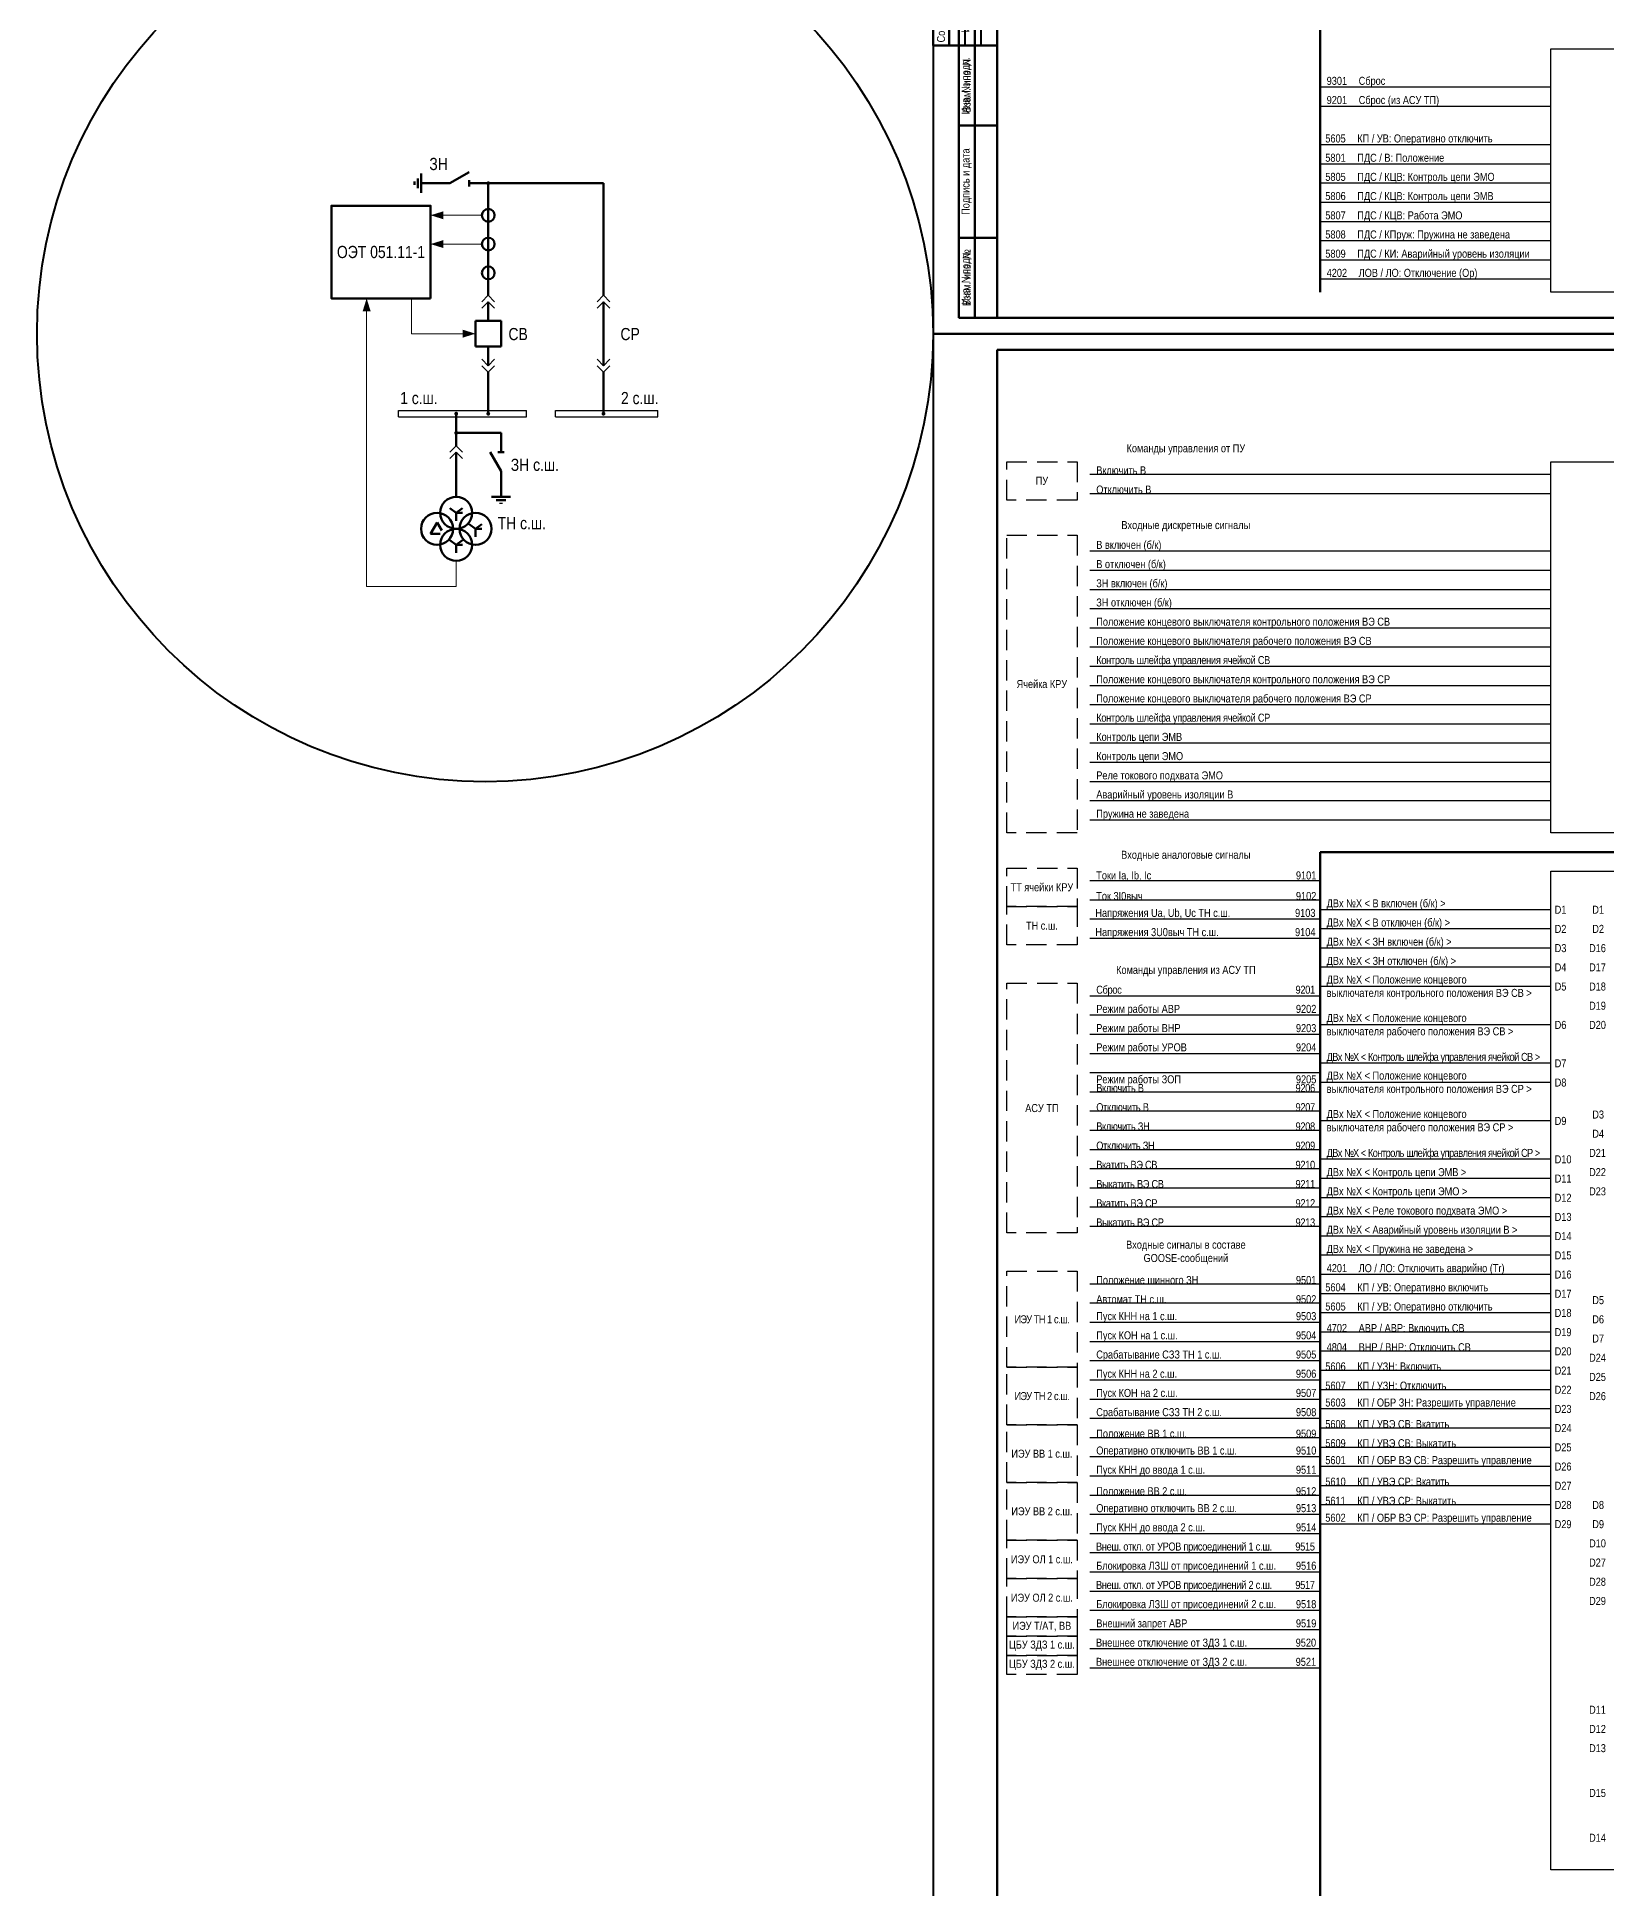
# Model space of a CAD drawing. Header units: millimetres. Extents: x 2179 to 12176, y -20554 to -12004.
# Drawn here: x 3403 to 3894, y -17676 to -17097 of the extents above; entities that cross this region are included whole.
import ezdxf
from ezdxf.enums import TextEntityAlignment as Align

# ---------------------------------------------------------------- set-up
doc = ezdxf.new("R2010")
doc.units = ezdxf.units.MM
doc.linetypes.add('штриховая2', pattern=[9.525, 6.35, -3.175])
for name, color, linetype, lineweight in [('GOOSE', 224, 'Continuous', 30), ('MMS', 190, 'Continuous', 30), ('Внутренняя шина', 4, 'Continuous', 70), ('Вход-Аналоги', 5, 'Continuous', 30), ('Линии связи', 75, 'Continuous', 30), ('Основная', 7, 'Continuous', 30), ('Основная сплошная', 7, 'Continuous', 30), ('Отключение_включение', 1, 'Continuous', 30), ('Сигналы внутр.', 13, 'Continuous', 30), ('Толстая', 7, 'Continuous', 53), ('Тонкая', 7, 'Continuous', 13), ('Цепи внешние', 134, 'Continuous', 30)]:
    doc.layers.add(name, color=color, linetype=linetype, lineweight=lineweight)
doc.layers.add('Рамка внешняя', color=8, linetype='Continuous', lineweight=40, plot=False)
doc.styles.add('2.5_Gost_RD', font='ARIALN.TTF', dxfattribs={"height": 2.5})
doc.styles.add('Narrow', font='ARIALN.TTF')
doc.styles.add('Вывод', font='tahoma.ttf', dxfattribs={"height": 2.5})
doc.styles.add('Компонент', font='ARIALN.TTF', dxfattribs={"height": 3.5})
doc.styles.add('Табл дан', font='ARIALN.TTF')

# ---------------------------------------------------------------- blocks, each defined once
blk = doc.blocks.new('*T91')
at = {"color": 0, "linetype": 'ByBlock', "lineweight": 50, "transparency": 16777216}
for p, q in [((0, 0), (0, 85)), ((0, 85), (12, 85)), ((5, 0), (5, 85)), ((12, 0), (12, 85)), ((0, 60), (12, 60)), ((0, 25), (12, 25)), ((0, 0), (12, 0))]:
    blk.add_line(p, q, dxfattribs=at)
at = {"color": 0, "transparency": 16777216, "char_height": 2.5, "attachment_point": 5, "rotation": 90, "style": '2.5_Gost_RD'}
for s, insert, width in [('Инв. № подл.', (2.5, 72.5), 23), ('Подпись и дата', (2.5, 42.5), 33), ('Взам. инв. №', (2.5, 12.5), 23)]:
    blk.add_mtext(s, dxfattribs=dict(at, insert=insert, width=width))
blk = doc.blocks.new('*T92')
at = {"color": 0, "linetype": 'ByBlock', "lineweight": 50, "transparency": 16777216}
for p, q in [((0, 0), (0, 65)), ((0, 65), (20, 65)), ((5, 0), (5, 65)), ((20, 0), (20, 65)), ((5, 55), (20, 55)), ((5, 40), (20, 40)), ((5, 20), (20, 20)), ((0, 0), (20, 0))]:
    blk.add_line(p, q, dxfattribs=at)
at = {"color": 0, "linetype": 'ByBlock', "lineweight": -2, "transparency": 16777216}
for p, q in [((10, 0), (10, 65)), ((15, 0), (15, 65))]:
    blk.add_line(p, q, dxfattribs=at)
at = {"color": 0, "transparency": 16777216, "insert": (2.5, 1), "char_height": 2.5, "width": 63, "attachment_point": 4, "rotation": 90, "style": '2.5_Gost_RD'}
blk.add_mtext('Согласовано', dxfattribs=at)
blk = doc.blocks.new('*T93')
at = {"color": 0, "linetype": 'ByBlock', "lineweight": 50, "transparency": 16777216}
for p, q in [((0, 0), (0, 145)), ((0, 145), (12, 145)), ((5, 0), (5, 145)), ((12, 0), (12, 145)), ((0, 110), (12, 110)), ((0, 85), (12, 85)), ((0, 60), (12, 60)), ((0, 25), (12, 25)), ((0, 0), (12, 0))]:
    blk.add_line(p, q, dxfattribs=at)
at = {"color": 0, "transparency": 16777216, "char_height": 2.5, "attachment_point": 5, "rotation": 90, "style": '2.5_Gost_RD'}
for s, insert, width in [('{\\C256;Подпись и дата}', (2.5, 127.5), 33), ('{\\C256;Инв. N дубл.}', (2.5, 97.5), 23), ('{\\C256;Взам. инв. N}', (2.5, 72.5), 23), ('Подпись и дата', (2.5, 42.5), 33), ('Инв. N подл.', (2.5, 12.5), 23)]:
    blk.add_mtext(s, dxfattribs=dict(at, insert=insert, width=width))
blk = doc.blocks.new('*U90')
blk.add_lwpolyline([(0, 0), (1189, 0), (1189, 841), (0, 841)], close=True)
at = {"lineweight": 50}
blk.add_lwpolyline([(20, 836), (1184, 836), (1184, 5), (20, 5)], close=True, dxfattribs=at)
for name, p in [('*T92', (0, 90)), ('*T93', (8, 5)), ('*T91', (8, 5))]:
    blk.add_blockref(name, p)
at = {"style": '2.5_Gost_RD', "flags": 8}
blk.add_attdef('ФОРМАТ', text='', height=2.5, dxfattribs=at).set_placement((1134, 4), align=Align.TOP_LEFT)
blk = doc.blocks.new('*U15')
blk.add_lwpolyline([(0, 0), (1189, 0), (1189, 841), (0, 841)], close=True)
at = {"lineweight": 50}
blk.add_lwpolyline([(20, 836), (1184, 836), (1184, 5), (20, 5)], close=True, dxfattribs=at)
at = {"style": '2.5_Gost_RD', "flags": 8}
blk.add_attdef('ФОРМАТ', text='', height=2.5, dxfattribs=at).set_placement((1134, 4), align=Align.TOP_LEFT)
blk = doc.blocks.new('*U133')
at = {"color": 0, "lineweight": -2}
for p, q in [((0, 0), (40, 0)), ((0, -2), (0, 0)), ((40, -2), (40, 0)), ((0, -2), (40, -2))]:
    blk.add_line(p, q, dxfattribs=at)
at = {"layer": 'Основная', "style": 'Компонент'}
blk.add_attdef('ОШ', text='', height=3.5, dxfattribs=at).set_placement((6, 4), align=Align.MIDDLE_CENTER)
blk = doc.blocks.new('*U165')
at = {"layer": 'Основная', "ltscale": 0.25}
for p, q in [((2, 2), (0, 0)), ((0, 0), (2, -2))]:
    blk.add_line(p, q, dxfattribs=at)
blk = doc.blocks.new('*U68')
at = {"color": 0}
for p, q in [((0, 6), (0, 2)), ((0, 0), (0, -6))]:
    blk.add_line(p, q, dxfattribs=at)
at = {"color": 0, "ltscale": 0.25, "xscale": -1, "rotation": 90}
for p in [(0, 2), (0, 0)]:
    blk.add_blockref('*U165', p, dxfattribs=at)
at = {"layer": 'Основная'}
for tag, height, style, p in [('ОУ2', 3.5, 'Компонент', (-5, 6)), ('В2', 2.5, 'Вывод', (3, 6)), ('ОУ1', 3.5, 'Компонент', (-5, -6)), ('В1', 2.5, 'Вывод', (3, -6))]:
    blk.add_attdef(tag, text='', height=height, dxfattribs=dict(at, style=style)).set_placement(p, align=Align.MIDDLE_CENTER)
blk = doc.blocks.new('*U66')
at = {"color": 0}
for p, q in [((0, 0), (-8, 0)), ((-8, -8), (-8, 0)), ((0, -8), (0, 0)), ((0, -8), (-8, -8))]:
    blk.add_line(p, q, dxfattribs=at)
at = {"layer": 'Основная', "style": 'Компонент'}
blk.add_attdef('ОУ', text='', height=3.5, dxfattribs=at).set_placement((-15, -3), align=Align.MIDDLE_CENTER)
blk = doc.blocks.new('*U67')
at = {"color": 0}
for p, q in [((0, 0), (0, 6)), ((0, -6), (0, -2))]:
    blk.add_line(p, q, dxfattribs=at)
at = {"color": 0, "ltscale": 0.25, "rotation": 89.99999999999999}
for p in [(0, 0), (0, -2)]:
    blk.add_blockref('*U165', p, dxfattribs=at)
at = {"layer": 'Основная'}
for tag, height, style, p in [('ОУ1', 3.5, 'Компонент', (-5, 6)), ('В1', 2.5, 'Вывод', (3, 6)), ('ОУ2', 3.5, 'Компонент', (-5, -6)), ('В2', 2.5, 'Вывод', (3, -6))]:
    blk.add_attdef(tag, text='', height=height, dxfattribs=dict(at, style=style)).set_placement(p, align=Align.MIDDLE_CENTER)
blk = doc.blocks.new('*U77')
at = {"color": 0}
for p, q in [((-3, 0), (0, 0)), ((0, -3), (0, 3)), ((1, -1.5), (1, 1.5)), ((2, -0.5), (2, 0.5))]:
    blk.add_line(p, q, dxfattribs=at)
blk = doc.blocks.new('*U69')
at = {"ltscale": 0.25}
blk.add_circle((0, 0), 2, dxfattribs=at)
at = {"layer": 'Основная', "color": 0, "lineweight": -2}
blk.add_line((0, -3), (0, 3), dxfattribs=at)
at = {"layer": 'Основная', "style": 'Компонент'}
blk.add_attdef('ОУ', text='', height=3.5, dxfattribs=at).set_placement((-6, 0), align=Align.MIDDLE_CENTER)
blk = doc.blocks.new('*U135')
at = {"ltscale": 0.25}
blk.add_circle((0, 0), 2, dxfattribs=at)
at = {"layer": 'Основная', "color": 0, "lineweight": -2}
blk.add_line((0, -3), (0, 3), dxfattribs=at)
at = {"layer": 'Основная', "style": 'Компонент'}
blk.add_attdef('ОУ', text='', height=3.5, dxfattribs=at).set_placement((-6, 0), align=Align.MIDDLE_CENTER)
blk = doc.blocks.new('*U60')
at = {"color": 0}
blk.add_line((0, 0), (6, 3.43), dxfattribs=at)
blk = doc.blocks.new('*U52')
at = {"color": 0}
blk.add_line((0, -1), (0, 1), dxfattribs=at)
blk = doc.blocks.new('*U132')
at = {"color": 0}
for p, q in [((-9, 0), (-3, 0)), ((3, 0), (9, 0))]:
    blk.add_line(p, q, dxfattribs=at)
at = {"color": 0, "ltscale": 0.25}
for name, p in [('*U60', (-3, 0)), ('*U52', (3, 0))]:
    blk.add_blockref(name, p, dxfattribs=at)
at = {"layer": 'Основная'}
for tag, height, style, p in [('ОУ', 3.5, 'Компонент', (0, 12)), ('В2', 2.5, 'Вывод', (-7, -2)), ('В1', 2.5, 'Вывод', (7, -2))]:
    blk.add_attdef(tag, text='', height=height, dxfattribs=dict(at, style=style)).set_placement(p, align=Align.MIDDLE_CENTER)
blk = doc.blocks.new('*U134')
at = {"color": 0, "lineweight": -2}
for p, q in [((0, 0), (32, 0)), ((0, -2), (0, 0)), ((32, -2), (32, 0)), ((0, -2), (32, -2))]:
    blk.add_line(p, q, dxfattribs=at)
at = {"layer": 'Основная', "style": 'Компонент'}
blk.add_attdef('ОШ', text='', height=3.5, dxfattribs=at).set_placement((6, 4), align=Align.MIDDLE_CENTER)
blk = doc.blocks.new('*U137')
at = {"color": 0, "ltscale": 0.35}
for p, q in [((0, 2), (-2, -1.5)), ((0, 2), (1.5, -0.5)), ((-2, -1.5), (1, -1.5))]:
    blk.add_line(p, q, dxfattribs=at)
blk.add_circle((0, 0), 5, dxfattribs=at)
at = {"ltscale": 0.35, "style": 'Компонент'}
blk.add_attdef('ОУ', text='', height=3.5, dxfattribs=at).set_placement((-3, 10), align=Align.MIDDLE_CENTER)
blk = doc.blocks.new('*U138')
at = {"color": 0, "ltscale": 0.35}
for q in [(-2, 1.5), (2, 1.5), (2, 0), (0, -2.5)]:
    blk.add_line((0, 0), q, dxfattribs=at)
blk.add_circle((0, 0), 5, dxfattribs=at)
at = {"ltscale": 0.35, "style": 'Компонент'}
blk.add_attdef('ОУ', text='', height=3.5, dxfattribs=at).set_placement((0, 8), align=Align.MIDDLE_CENTER)
blk = doc.blocks.new('*U74')
at = {"color": 0}
for p, q in [((0, 3), (0, 9)), ((0, -9), (0, -3))]:
    blk.add_line(p, q, dxfattribs=at)
at = {"color": 0, "ltscale": 0.25, "rotation": 89.99999999999999}
for name, p in [('*U60', (0, -3)), ('*U52', (0, 3))]:
    blk.add_blockref(name, p, dxfattribs=at)
at = {"layer": 'Основная'}
for tag, height, style, p in [('В1', 2.5, 'Вывод', (2, 7)), ('ОУ', 3.5, 'Компонент', (-12, 0)), ('В2', 2.5, 'Вывод', (2, -7))]:
    blk.add_attdef(tag, text='', height=height, dxfattribs=dict(at, style=style)).set_placement(p, align=Align.MIDDLE_CENTER)
blk = doc.blocks.new('*U73')
at = {"color": 0}
for p, q in [((-3, 0), (3, 0)), ((0, 3), (0, 0)), ((-1.5, -1), (1.5, -1)), ((-0.5, -2), (0.5, -2))]:
    blk.add_line(p, q, dxfattribs=at)

msp = doc.modelspace()

# ---------------------------------------------------------------- linework, layer by layer
at = {"layer": 'Внутренняя шина'}
for points in [[(3804, -17177), (3804, -16507)], [(3804, -17934), (3804, -17352)], [(3804, -17352), (4064, -17352)]]:
    msp.add_lwpolyline(points, dxfattribs=at)
at = {"layer": 'Линии связи'}
for points in [[(3876, -17113), (3804, -17113)], [(3876, -17119), (3804, -17119)], [(3804, -17373), (3732, -17373)], [(3804, -17379), (3732, -17379)], [(3804, -17403), (3732, -17403)], [(3804, -17409), (3732, -17409)], [(3804, -17415), (3732, -17415)], [(3804, -17421), (3732, -17421)], [(3804, -17427), (3732, -17427)], [(3804, -17433), (3732, -17433)], [(3804, -17439), (3732, -17439)], [(3804, -17445), (3732, -17445)], [(3804, -17451), (3732, -17451)], [(3804, -17457), (3732, -17457)], [(3804, -17463), (3732, -17463)], [(3804, -17469), (3732, -17469)], [(3804, -17511), (3732, -17511)], [(3804, -17529), (3732, -17529)], [(3804, -17541), (3732, -17541)], [(3804, -17559), (3732, -17559)], [(3804, -17571), (3732, -17571)], [(3804, -17583), (3732, -17583)], [(3804, -17595), (3732, -17595)], [(3804, -17601), (3732, -17601)], [(3804, -17607), (3732, -17607)]]:
    msp.add_lwpolyline(points, dxfattribs=at)
at = {"layer": 'Линии связи', "ltscale": 0.5}
for points in [[(3876, -17131), (3804, -17131)], [(3876, -17137), (3804, -17137)], [(3876, -17143), (3804, -17143)], [(3876, -17149), (3804, -17149)], [(3876, -17155), (3804, -17155)], [(3876, -17161), (3804, -17161)], [(3876, -17167), (3804, -17167)], [(3876, -17173), (3804, -17173)], [(3876, -17234), (3732, -17234)], [(3876, -17240), (3732, -17240)], [(3876, -17258), (3732, -17258)], [(3876, -17264), (3732, -17264)], [(3876, -17270), (3732, -17270)], [(3876, -17276), (3732, -17276)], [(3876, -17282), (3732, -17282)], [(3876, -17288), (3732, -17288)], [(3876, -17294), (3732, -17294)], [(3876, -17300), (3732, -17300)], [(3876, -17306), (3732, -17306)], [(3876, -17312), (3732, -17312)], [(3876, -17318), (3732, -17318)], [(3876, -17324), (3732, -17324)], [(3876, -17330), (3732, -17330)], [(3876, -17336), (3732, -17336)], [(3876, -17342), (3732, -17342)], [(3804, -17361), (3732, -17361)], [(3804, -17367), (3732, -17367)], [(3876, -17370), (3804, -17370)], [(3876, -17376), (3804, -17376)], [(3876, -17382), (3804, -17382)], [(3876, -17388), (3804, -17388)], [(3876, -17394), (3804, -17394)], [(3804, -17397), (3732, -17397)], [(3876, -17406), (3804, -17406)], [(3876, -17418), (3804, -17418)], [(3876, -17424), (3804, -17424)], [(3876, -17436), (3804, -17436)], [(3876, -17448), (3804, -17448)], [(3876, -17454), (3804, -17454)], [(3876, -17460), (3804, -17460)], [(3876, -17466), (3804, -17466)], [(3876, -17472), (3804, -17472)], [(3876, -17478), (3804, -17478)], [(3804, -17487), (3732, -17487)], [(3876, -17484), (3804, -17484)], [(3804, -17493), (3732, -17493)], [(3876, -17490), (3804, -17490)], [(3804, -17499), (3732, -17499)], [(3876, -17496), (3804, -17496)], [(3804, -17505), (3732, -17505)], [(3876, -17502), (3804, -17502)], [(3876, -17508), (3804, -17508)], [(3804, -17517), (3732, -17517)], [(3876, -17514), (3804, -17514)], [(3876, -17520), (3804, -17520)], [(3804, -17523), (3732, -17523)], [(3876, -17526), (3804, -17526)], [(3876, -17532), (3804, -17532)], [(3804, -17535), (3732, -17535)], [(3876, -17538), (3804, -17538)], [(3876, -17544), (3804, -17544)], [(3804, -17547), (3732, -17547)], [(3876, -17550), (3804, -17550)], [(3804, -17553), (3732, -17553)], [(3876, -17556), (3804, -17556)], [(3876, -17562), (3804, -17562)], [(3804, -17565), (3732, -17565)], [(3804, -17577), (3732, -17577)], [(3804, -17589), (3732, -17589)]]:
    msp.add_lwpolyline(points, dxfattribs=at)
at = {"layer": 'Основная'}
for points in [[(3876, -17101), (3992, -17101), (3992, -17177), (3876, -17177)], [(3876, -17230), (3992, -17230), (3992, -17346), (3876, -17346)], [(3876, -17358), (3992, -17358), (3992, -17670), (3876, -17670)]]:
    msp.add_lwpolyline(points, close=True, dxfattribs=at)
at = {"layer": 'Основная', "ltscale": 0.25, "const_width": 0.6}
for points in [[(3533.7, -17215, -1), (3534.3, -17215, -1)], [(3533.7, -17215.01, 1), (3534.3, -17215.01, 1)], [(3543.7, -17215, -1), (3544.3, -17215, -1)], [(3543.7, -17215.01, 1), (3544.3, -17215.01, 1)], [(3579.7, -17215, -1), (3580.3, -17215, -1)], [(3579.7, -17215.01, 1), (3580.3, -17215.01, 1)], [(3534.3, -17220.99, 1), (3533.7, -17220.99, 1)], [(3533.7, -17221, 1), (3534.3, -17221, 1)]]:
    msp.add_lwpolyline(points, format="xyb", close=True, dxfattribs=at)
at = {"layer": 'Основная сплошная', "linetype": 'штриховая2'}
for points in [[(3728, -17242), (3706, -17242), (3706, -17230), (3728, -17230)], [(3728, -17346), (3706, -17346), (3706, -17253), (3728, -17253)], [(3728, -17369), (3706, -17369), (3706, -17357), (3728, -17357)], [(3728, -17381), (3706, -17381), (3706, -17369), (3728, -17369)], [(3728, -17471), (3706, -17471), (3706, -17393), (3728, -17393)], [(3728, -17513), (3706, -17513), (3706, -17483), (3728, -17483)], [(3728, -17531), (3706, -17531), (3706, -17513), (3728, -17513)], [(3728, -17549), (3706, -17549), (3706, -17531), (3728, -17531)], [(3728, -17567), (3706, -17567), (3706, -17549), (3728, -17549)], [(3728, -17579), (3706, -17579), (3706, -17567), (3728, -17567)], [(3728, -17591), (3706, -17591), (3706, -17579), (3728, -17579)], [(3728, -17597), (3706, -17597), (3706, -17591), (3728, -17591)], [(3728, -17603), (3706, -17603), (3706, -17597), (3728, -17597)], [(3728, -17609), (3706, -17609), (3706, -17603), (3728, -17603)]]:
    msp.add_lwpolyline(points, close=True, dxfattribs=at)
at = {"layer": 'Отключение_включение', "color": 0, "lineweight": 50}
for p, q in [((3534, -17221), (3548, -17221)), ((3548, -17221), (3548, -17227)), ((3544.57, -17227), (3548, -17233)), ((3547, -17227), (3549, -17227)), ((3548, -17233), (3548, -17241)), ((3545, -17241), (3551, -17241)), ((3546.5, -17242), (3549.5, -17242))]:
    msp.add_line(p, q, dxfattribs=at)
at = {"layer": 'Рамка внешняя'}
msp.add_circle((3543, -17190), 140, dxfattribs=at)
at = {"layer": 'Толстая'}
for p, q in [((3544, -17143), (3580, -17143)), ((3580, -17186), (3580, -17194))]:
    msp.add_line(p, q, dxfattribs=at)
at = {"layer": 'Толстая', "ltscale": 0.25, "const_width": 0.6}
msp.add_lwpolyline([(3543.7, -17143, -1), (3544.3, -17143, -1)], format="xyb", close=True, dxfattribs=at)
at = {"layer": 'Толстая'}
for points in [[(3544, -17176), (3544, -17143)], [(3580, -17176), (3580, -17143)], [(3544, -17206), (3544, -17215)], [(3580, -17206), (3580, -17215)], [(3534, -17221), (3534, -17215)], [(3534, -17241), (3534, -17233)]]:
    msp.add_lwpolyline(points, dxfattribs=at)
msp.add_lwpolyline([(3526, -17179), (3495, -17179), (3495, -17150), (3526, -17150)], close=True, dxfattribs=at)
at = {"layer": 'Тонкая'}
for p, q in [((3542, -17153), (3526, -17153)), ((3542, -17162), (3526, -17162)), ((3506, -17269), (3506, -17179)), ((3520, -17190), (3520, -17179)), ((3520, -17190), (3540, -17190)), ((3534, -17261), (3534, -17269)), ((3506, -17269.01), (3534, -17269.01))]:
    msp.add_line(p, q, dxfattribs=at)
for points in [[(3526, -17153, 0, 2.5, 0), (3530, -17153, 0, 0, 0)], [(3526, -17162, 0, 2.5, 0), (3530, -17162, 0, 0, 0)], [(3506, -17179, 0, 2.5, 0), (3506, -17183, 0, 0, 0)], [(3540, -17190, 0, 2.5, 0), (3536, -17190, 0, 0, 0)]]:
    msp.add_lwpolyline(points, format="xyseb", dxfattribs=at)

# ---------------------------------------------------------------- block references
at = {"layer": 'Основная', "ltscale": 0.25}
for name, p in [('*U133', (3516, -17214.01)), ('*U134', (3565, -17214.01))]:
    msp.add_blockref(name, p, dxfattribs=at)
at = {"layer": 'Основная', "color": 0, "lineweight": 50, "ltscale": 0.35}
for name, p in [('*U74', (3548, -17230)), ('*U73', (3548, -17241))]:
    msp.add_blockref(name, p, dxfattribs=at)
at = {"layer": 'Рамка внешняя'}
for name, p in [('*U90', (3683, -17190)), ('*U15', (3683, -18031))]:
    msp.add_blockref(name, p, dxfattribs=at)
at = {"layer": 'Толстая', "ltscale": 0.25, "rotation": 180}
msp.add_blockref('*U77', (3523, -17143), dxfattribs=at)
at = {"layer": 'Толстая', "ltscale": 0.25}
for name, p in [('*U132', (3535, -17143)), ('*U68', (3534, -17227))]:
    msp.add_blockref(name, p, dxfattribs=at)
at = {"layer": 'Толстая', "ltscale": 0.25, "xscale": -1, "rotation": 180}
for name, p in [('*U135', (3544, -17153)), ('*U69', (3544, -17162)), ('*U69', (3544, -17171)), ('*U67', (3544, -17180)), ('*U67', (3580, -17180)), ('*U66', (3548, -17194)), ('*U68', (3544, -17200)), ('*U68', (3580, -17200))]:
    msp.add_blockref(name, p, dxfattribs=at)
at = {"layer": 'Толстая', "ltscale": 0.35}
for name, p in [('*U138', (3534, -17246)), ('*U137', (3528, -17251)), ('*U138', (3540, -17251)), ('*U138', (3534, -17256))]:
    msp.add_blockref(name, p, dxfattribs=at)

# ---------------------------------------------------------------- texts
at = {"layer": 'GOOSE', "ltscale": 0.5, "char_height": 2.5, "width": 70, "attachment_point": 7, "style": 'Narrow'}
for s, insert in [('Положение шинного ЗН^I^I^I   9501', (3734, -17487)), ('Пуск КНН на 1 с.ш.^I^I^I^I   9503^I', (3734, -17499)), ('Пуск КОН на 1 с.ш.^I^I^I^I   9504^I', (3734, -17505)), ('\\pt40,50,60,70;Срабатывание СЗЗ ТН 1 с.ш.^I^I^I   9505^I', (3734, -17511)), ('Пуск КНН на 2 с.ш.^I^I^I^I   9506^I', (3734, -17517)), ('Пуск КОН на 2 с.ш.^I^I^I^I   9507^I', (3734, -17523)), ('\\pt40,50,60,70;Срабатывание СЗЗ ТН 2 с.ш.^I^I^I   9508^I', (3734, -17529)), ('Положение ВВ 1 с.ш.^I^I^I^I   9509', (3734, -17535)), ('Пуск КНН до ввода 1 с.ш.^I^I^I   9511^I', (3734, -17547)), ('Положение ВВ 2 с.ш.^I^I^I^I   9512^I', (3734, -17553)), ('Пуск КНН до ввода 2 с.ш.^I^I^I   9514^I', (3734, -17565)), ('\\pt30,40,50,60,70;Внешний запрет АВР^I^I^I^I   9519^I', (3734, -17595))]:
    msp.add_mtext(s, dxfattribs=dict(at, insert=insert))
at = {"layer": 'GOOSE', "char_height": 2.5, "attachment_point": 7, "style": 'Narrow'}
for s, insert, width in [('Автомат ТН с.ш.^I^I^I^I   9502^I', (3734, -17493), 70), ('Оперативно отключить ВВ 1 с.ш.^I^I   9510^I', (3734, -17541), 70), ('Оперативно отключить ВВ 2 с.ш.^I^I   9513^I', (3734, -17559), 70), ('{\\T0.95;Внеш. откл. от УРОВ присоединений 1 с.ш.^I   9515^I}', (3733.93, -17571), 70.0735), ('Блокировка ЛЗШ от присоединений 1 с.ш.^I   9516^I', (3734, -17577), 70), ('{\\T0.95;Внеш. откл. от УРОВ присоединений 2 с.ш.^I   9517^I}', (3733.93, -17583), 70.0735), ('Блокировка ЛЗШ от присоединений 2 с.ш.^I   9518^I', (3734, -17589), 70), ('Внешнее отключение от ЗДЗ 1 с.ш.^I^I   9520^I', (3733.93, -17601), 70.0735), ('Внешнее отключение от ЗДЗ 2 с.ш.^I^I   9521^I', (3733.93, -17607), 70.0735)]:
    msp.add_mtext(s, dxfattribs=dict(at, insert=insert, width=width))
at = {"layer": 'MMS', "char_height": 2.5, "attachment_point": 7, "style": 'Narrow'}
for s, insert, width in [('9301^IСброс', (3806, -17113), 58), ('9201^IСброс (из АСУ ТП)', (3806, -17119), 58), ('{\\T0.95;Сброс^I^I^I^I^I^I   9201^I}', (3734, -17397), 70), ('Режим работы АВР^I^I^I^I   9202^I', (3734, -17403), 70), ('Режим работы ВНР^I^I^I^I   9203^I', (3734, -17409), 70), ('Режим работы УРОВ^I^I^I^I   9204^I', (3734, -17415), 70), ('Режим работы ЗОП^I^I^I^I   9205^I', (3734, -17425), 70), ('{\\T0.95;Включить В^I^I^I^I^I   9206^I}', (3734, -17427), 70), ('{\\T0.95;Отключить В^I^I^I^I^I   9207^I}', (3734, -17433), 70), ('{\\T0.95;Включить ЗН^I^I^I^I^I   9208^I}', (3734, -17439), 70), ('{\\T0.95;Отключить ЗН^I^I^I^I^I   9209}', (3734, -17445), 70), ('{\\T0.95;Вкатить ВЭ СВ^I^I^I^I^I   9210^I}', (3734, -17451), 70), ('{\\T0.95;Выкатить ВЭ СВ^I^I^I^I   9211^I}', (3734, -17457), 70), ('{\\T0.95;Вкатить ВЭ СР^I^I^I^I^I   9212^I}', (3734, -17463), 70), ('{\\T0.95;Выкатить ВЭ СР^I^I^I^I   9213^I}', (3734, -17469), 70)]:
    msp.add_mtext(s, dxfattribs=dict(at, insert=insert, width=width))
at = {"layer": 'Вход-Аналоги', "char_height": 2.5, "attachment_point": 7, "style": 'Narrow'}
for s, insert, width in [('Токи Ia, Ib, Ic^I^I^I^I^I   9101^I', (3734, -17361), 70), ('Ток 3I0выч^I^I^I^I^I   9102^I', (3734, -17367), 70), ('Напряжения Ua, Ub, Uc ТН с.ш.^I^I   9103^I', (3733.73, -17373), 70.2651), ('Напряжения 3U0выч ТН с.ш.^I^I^I   9104^I', (3733.73, -17379), 70.2651)]:
    msp.add_mtext(s, dxfattribs=dict(at, insert=insert, width=width))
at = {"layer": 'Основная', "style": 'Табл дан'}
for s, p in [('D1', (3877.25, -17370)), ('D1', (3889, -17370)), ('D2', (3877.25, -17376)), ('D2', (3889, -17376)), ('D3', (3877.25, -17382)), ('D16', (3888, -17382)), ('D4', (3877.25, -17388)), ('D17', (3888, -17388)), ('D5', (3877.25, -17394)), ('D18', (3888, -17394)), ('D19', (3888, -17400)), ('D6', (3877.25, -17406)), ('D20', (3888, -17406)), ('D7', (3877.25, -17418)), ('D8', (3877.25, -17424)), ('D9', (3877.25, -17436)), ('D3', (3889, -17434)), ('D4', (3889, -17440)), ('D10', (3877.25, -17448)), ('D21', (3888, -17446)), ('D11', (3877.25, -17454)), ('D22', (3888, -17452)), ('D12', (3877.25, -17460)), ('D23', (3888, -17458)), ('D13', (3877.25, -17466)), ('D14', (3877.25, -17472)), ('D15', (3877.25, -17478)), ('D16', (3877.25, -17484)), ('D17', (3877.25, -17490)), ('D5', (3889, -17492)), ('D18', (3877.25, -17496)), ('D6', (3889, -17498)), ('D19', (3877.25, -17502)), ('D7', (3889, -17504)), ('D20', (3877.25, -17508)), ('D24', (3888, -17510)), ('D21', (3877.25, -17514)), ('D25', (3888, -17516)), ('D22', (3877.25, -17520)), ('D26', (3888, -17522)), ('D23', (3877.25, -17526)), ('D24', (3877.25, -17532)), ('D25', (3877.25, -17538)), ('D26', (3877.25, -17544)), ('D27', (3877.25, -17550)), ('D28', (3877.25, -17556)), ('D8', (3889, -17556)), ('D29', (3877.25, -17562)), ('D9', (3889, -17562)), ('D10', (3888, -17568)), ('D27', (3888, -17574)), ('D28', (3888, -17580)), ('D29', (3888, -17586)), ('D11', (3888, -17620)), ('D12', (3888, -17626)), ('D13', (3888, -17632)), ('D15', (3888, -17646)), ('D14', (3888, -17660))]:
    msp.add_text(s, height=2.5, dxfattribs=at).set_placement(p, align=Align.MIDDLE_LEFT)
at = {"layer": 'Основная', "color": 0, "lineweight": 50, "char_height": 3.8, "width": 18, "attachment_point": 5, "style": 'Narrow'}
for s, insert in [('\\pi-11.4,l11.4,t11.4;ЗН', (3528.48, -17137)), ('ЗН с.ш.', (3558.57, -17231)), ('\\pi-11.4,l11.4,t11.4;ТН с.ш.', (3554.48, -17249.25))]:
    msp.add_mtext(s, dxfattribs=dict(at, insert=insert))
at = {"layer": 'Основная', "style": 'Narrow'}
for s, insert, char_height, width, attachment_point in [('\\pt11.4;ОЭТ 051.11-1', (3510.5, -17164.5), 3.8, 31, 5), ('\\pi-11.4,l11.4,t11.4;СВ', (3553.33, -17190.15), 3.8, 53.3807, 5), ('\\pi-11.4,l11.4,t11.4;СР', (3588.33, -17190.15), 3.8, 53.3807, 5), ('\\pi-11.4,l11.4,t11.4;1 с.ш.', (3522.33, -17210.15), 3.8, 53.3807, 5), ('\\pi-11.4,l11.4,t11.4;2 с.ш.', (3591.33, -17210.15), 3.8, 53.3807, 5), ('\\pt55;Команды управления от ПУ', (3762, -17227.81), 2.5, 60, 8), ('\\pt55;Входные дискретные сигналы', (3762, -17251.81), 2.5, 60, 8), ('\\pt55;Входные аналоговые сигналы', (3762, -17354.81), 2.5, 60, 8), ('\\pt55;Команды управления из АСУ ТП', (3762, -17390.81), 2.5, 60, 8), ('\\pt55;Входные сигналы в составе GOOSE-сообщений', (3762, -17480.81), 2.5, 60, 8)]:
    msp.add_mtext(s, dxfattribs=dict(at, insert=insert, char_height=char_height, width=width, attachment_point=attachment_point))
at = {"layer": 'Основная сплошная', "char_height": 2.5, "width": 22, "attachment_point": 5, "style": 'Narrow'}
for s, insert in [('\\pt55;ПУ', (3717, -17236)), ('\\pt55;Ячейка КРУ', (3717, -17299.5)), ('\\pt55;ТТ ячейки КРУ', (3717, -17363)), ('\\pt55;ТН с.ш.', (3717, -17375)), ('\\pt55;АСУ ТП', (3717, -17432)), ('\\pt55;{\\T0.9;ИЭУ ТН 1 с.ш.}', (3717, -17498)), ('\\pt55;{\\T0.9;ИЭУ ТН 2 с.ш.}', (3717, -17522)), ('\\pt55;ИЭУ ВВ 1 с.ш.', (3717, -17540)), ('\\pt55;ИЭУ ВВ 2 с.ш.', (3717, -17558)), ('\\pt55;ИЭУ ОЛ 1 с.ш.', (3717, -17573)), ('\\pt55;ИЭУ ОЛ 2 с.ш.', (3717, -17585)), ('\\pt55;ИЭУ Т/АТ, ВВ', (3717, -17594)), ('\\pt55;ЦБУ ЗДЗ 1 с.ш.', (3717, -17600)), ('\\pt55;ЦБУ ЗДЗ 2 с.ш.', (3717, -17606))]:
    msp.add_mtext(s, dxfattribs=dict(at, insert=insert))
at = {"layer": 'Сигналы внутр.', "char_height": 2.5, "attachment_point": 7, "style": 'Табл дан'}
for s, insert, width in [('5605^IКП / УВ: Оперативно отключить', (3805.57, -17131), 70.43), ('5801^IПДС / В: Положение^I', (3805.57, -17137), 70.43), ('5805^IПДС / КЦВ: Контроль цепи ЭМО', (3805.57, -17143), 70.43), ('5806^IПДС / КЦВ: Контроль цепи ЭМВ', (3805.57, -17149), 70.43), ('5807^IПДС / КЦВ: Работа ЭМО', (3805.57, -17155), 70.43), ('5808^IПДС / КПруж: Пружина не заведена', (3805.57, -17161), 70.43), ('5809^IПДС / КИ: Аварийный уровень изоляции', (3805.57, -17167), 70.43), ('5604^IКП / УВ: Оперативно включить', (3805.57, -17490), 70.43), ('5605^IКП / УВ: Оперативно отключить', (3805.57, -17496), 70.43), ('5606^IКП / УЗН: Включить', (3805.57, -17514), 58.43), ('5607^IКП / УЗН: Отключить', (3805.57, -17520), 58.43), ('5603^IКП / ОБР ЗН: Разрешить управление', (3805.57, -17526), 70.43), ('5608^IКП / УВЭ СВ: Вкатить ', (3805.57, -17532), 58.43), ('5609^IКП / УВЭ СВ: Выкатить ', (3805.57, -17538), 58.43), ('5601^IКП / ОБР ВЭ СВ: Разрешить управление', (3805.57, -17544), 70.43), ('5610^IКП / УВЭ СР: Вкатить ', (3805.57, -17550), 70.43), ('5611^IКП / УВЭ СР: Выкатить ', (3805.57, -17556), 70.43), ('5602^IКП / ОБР ВЭ СР: Разрешить управление', (3805.57, -17562), 70.43)]:
    msp.add_mtext(s, dxfattribs=dict(at, insert=insert, width=width))
at = {"layer": 'Сигналы внутр.', "ltscale": 0.5, "char_height": 2.5, "attachment_point": 7, "style": 'Narrow'}
for s, insert, width in [('4202^IЛОВ / ЛО: Отключение (Op)', (3806, -17173), 58), ('ДВх №X < В включен (б/к) >', (3806, -17370), 58), ('ДВх №X < В отключен (б/к) >', (3806, -17376), 58), ('ДВх №X < ЗН включен (б/к) >', (3806, -17382), 58), ('ДВх №X < ЗН отключен (б/к) >', (3806, -17388), 58), ('ДВх №X < Положение концевого ^Jвыключателя контрольного положения ВЭ СВ >', (3806, -17398), 70), ('ДВх №X < Положение концевого ^Jвыключателя рабочего положения ВЭ СВ >', (3806, -17410), 70), ('{\\T0.9;ДВх №X < Контроль шлейфа управления ячейкой СВ >}', (3806, -17418), 70), ('ДВх №X < Положение концевого ^Jвыключателя контрольного положения ВЭ СР >', (3806, -17428), 70), ('ДВх №X < Положение концевого ^Jвыключателя рабочего положения ВЭ СР >', (3806, -17440), 70), ('{\\T0.9;ДВх №X < Контроль шлейфа управления ячейкой СР >}', (3806, -17448), 70), ('ДВх №X < Контроль цепи ЭМВ >', (3806, -17454), 58), ('ДВх №X < Контроль цепи ЭМО >', (3806, -17460), 58), ('ДВх №X < Реле токового подхвата ЭМО >', (3806, -17466), 58), ('\\pt10;ДВх №X < Аварийный уровень изоляции В >', (3806, -17472), 70), ('\\pt10;ДВх №X < Пружина не заведена >', (3806, -17478), 58), ('4201^IЛО / ЛО: Отключить аварийно (Tr)', (3806, -17484), 58), ('4702^IАВР / АВР: Включить СВ', (3806, -17502), 58), ('4804^IВНР / ВНР: Отключить СВ', (3806, -17508), 58)]:
    msp.add_mtext(s, dxfattribs=dict(at, insert=insert, width=width))
at = {"layer": 'Цепи внешние', "char_height": 2.5, "width": 70, "attachment_point": 7, "style": 'Narrow'}
for s, insert in [('Включить В', (3734, -17234)), ('Отключить В', (3734, -17240))]:
    msp.add_mtext(s, dxfattribs=dict(at, insert=insert))
at = {"layer": 'Цепи внешние', "ltscale": 0.5, "char_height": 2.5, "attachment_point": 7, "style": 'Narrow'}
for s, insert, width in [('В включен (б/к)', (3734, -17258), 70), ('В отключен (б/к)^I^I^I^I', (3734, -17264), 70), ('ЗН включен (б/к)^I^I^I^I  ', (3734, -17270), 70), ('ЗН отключен (б/к)^I^I^I^I ', (3734, -17276), 70), ('Положение концевого выключателя контрольного положения ВЭ СВ', (3734, -17282), 142), ('Положение концевого выключателя рабочего положения ВЭ СВ', (3734, -17288), 142), ('{\\T0.95;Контроль шлейфа управления ячейкой СВ}', (3734, -17294), 70), ('Положение концевого выключателя контрольного положения ВЭ СР', (3734, -17300), 142), ('\\pt10;Положение концевого выключателя рабочего положения ВЭ СР', (3734, -17306), 142), ('{\\T0.95;Контроль шлейфа управления ячейкой СР}', (3734, -17312), 70), ('Контроль цепи ЭМВ', (3734, -17318), 70), ('Контроль цепи ЭМО', (3734, -17324), 70), ('Реле токового подхвата ЭМО^I', (3734, -17330), 70), ('Аварийный уровень изоляции В', (3734, -17336), 70), ('Пружина не заведена', (3734, -17342), 70)]:
    msp.add_mtext(s, dxfattribs=dict(at, insert=insert, width=width))

doc.saveas('drawing.dxf')
